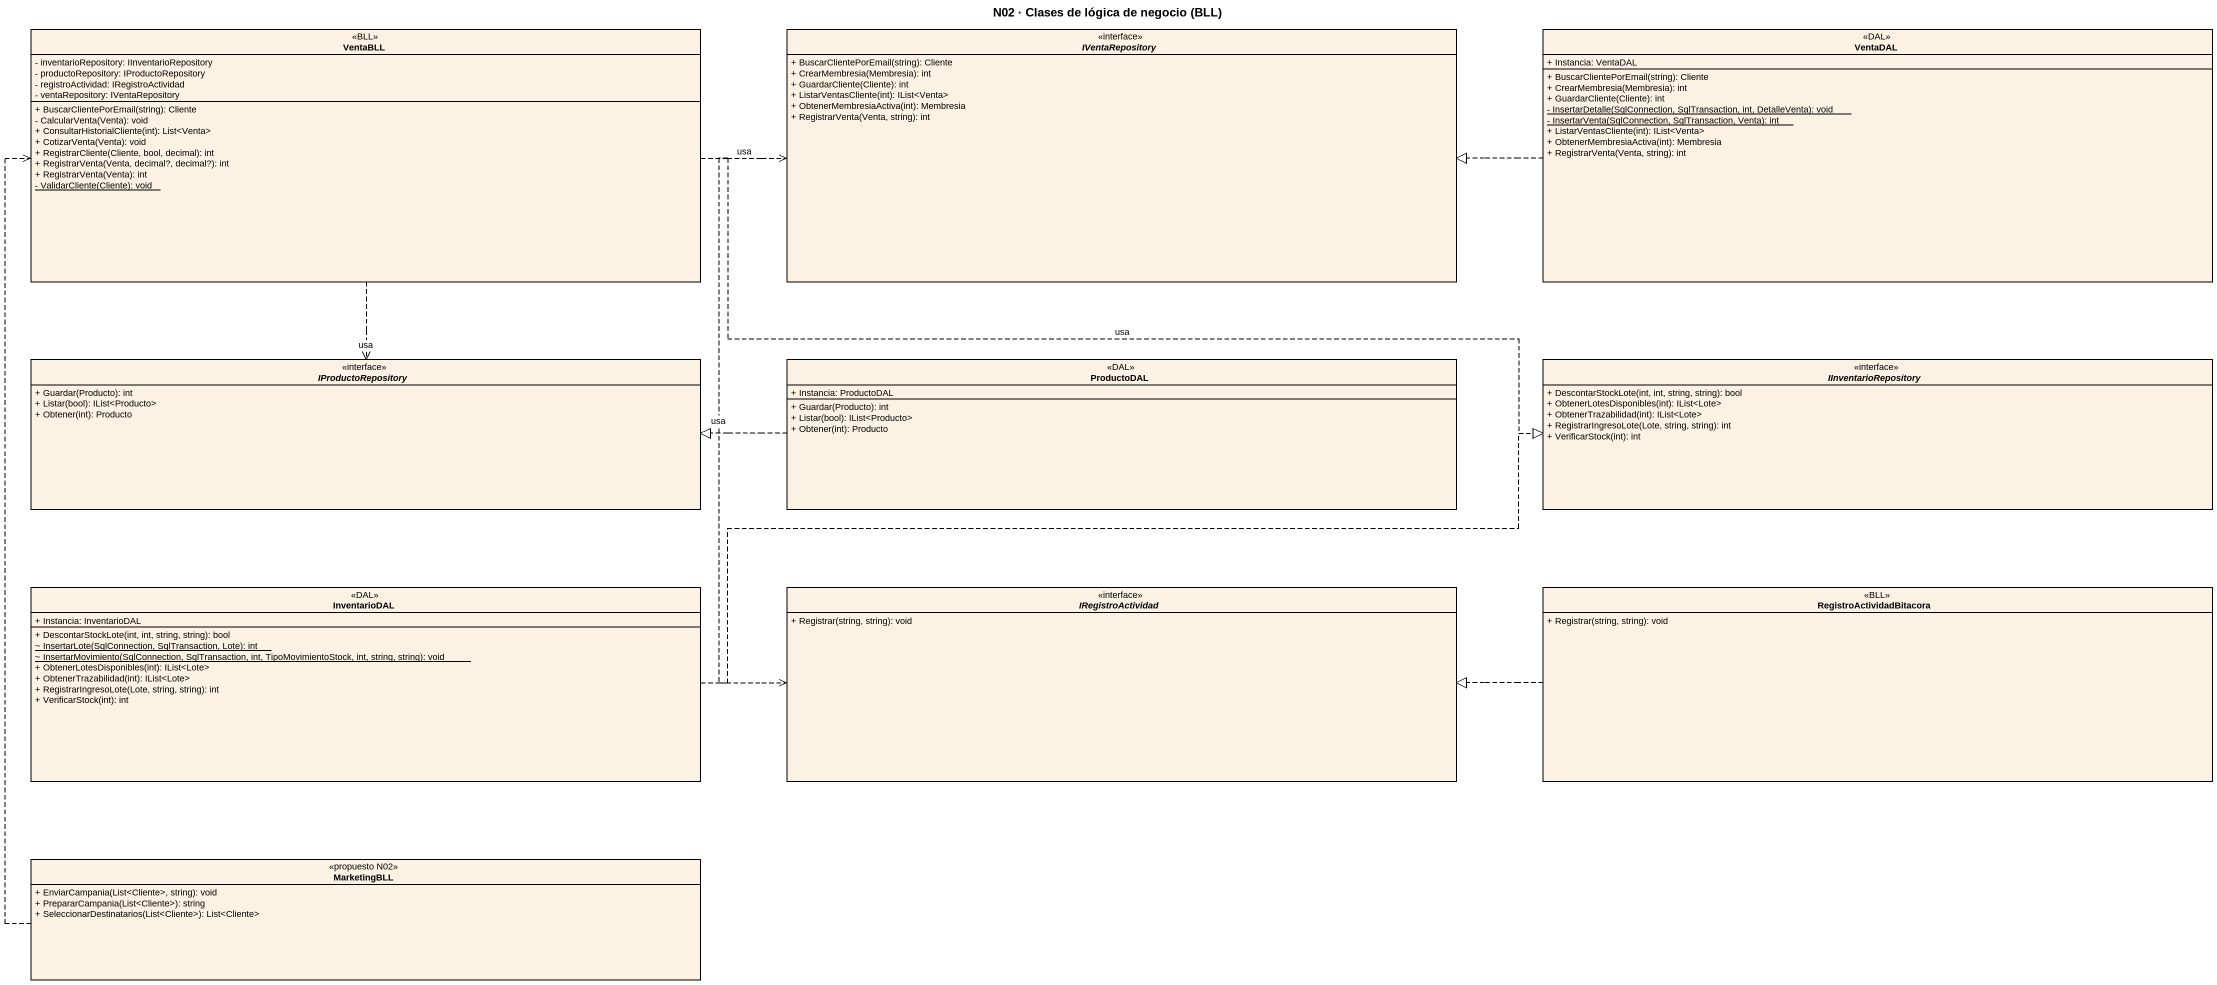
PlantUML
@startuml
title N02 · Clases de lógica de negocio (BLL)
hide circle
hide empty members
skinparam classAttributeIconSize 0
class VentaBLL <<BLL>> {
  - inventarioRepository: IInventarioRepository
  - productoRepository: IProductoRepository
  - registroActividad: IRegistroActividad
  - ventaRepository: IVentaRepository
  + BuscarClientePorEmail(string): Cliente
  - CalcularVenta(Venta): void
  + ConsultarHistorialCliente(int): List<Venta>
  + CotizarVenta(Venta): void
  + RegistrarCliente(Cliente, bool, decimal): int
  + RegistrarVenta(Venta, decimal?, decimal?): int
  + RegistrarVenta(Venta): int
  {static} - ValidarCliente(Cliente): void
}
interface IVentaRepository {
  + BuscarClientePorEmail(string): Cliente
  + CrearMembresia(Membresia): int
  + GuardarCliente(Cliente): int
  + ListarVentasCliente(int): IList<Venta>
  + ObtenerMembresiaActiva(int): Membresia
  + RegistrarVenta(Venta, string): int
}
class VentaDAL <<DAL>> {
  + Instancia: VentaDAL
  + BuscarClientePorEmail(string): Cliente
  + CrearMembresia(Membresia): int
  + GuardarCliente(Cliente): int
  {static} - InsertarDetalle(SqlConnection, SqlTransaction, int, DetalleVenta): void
  {static} - InsertarVenta(SqlConnection, SqlTransaction, Venta): int
  + ListarVentasCliente(int): IList<Venta>
  + ObtenerMembresiaActiva(int): Membresia
  + RegistrarVenta(Venta, string): int
}
interface IProductoRepository {
  + Guardar(Producto): int
  + Listar(bool): IList<Producto>
  + Obtener(int): Producto
}
class ProductoDAL <<DAL>> {
  + Instancia: ProductoDAL
  + Guardar(Producto): int
  + Listar(bool): IList<Producto>
  + Obtener(int): Producto
}
interface IInventarioRepository {
  + DescontarStockLote(int, int, string, string): bool
  + ObtenerLotesDisponibles(int): IList<Lote>
  + ObtenerTrazabilidad(int): IList<Lote>
  + RegistrarIngresoLote(Lote, string, string): int
  + VerificarStock(int): int
}
class InventarioDAL <<DAL>> {
  + Instancia: InventarioDAL
  + DescontarStockLote(int, int, string, string): bool
  {static} ~ InsertarLote(SqlConnection, SqlTransaction, Lote): int
  {static} ~ InsertarMovimiento(SqlConnection, SqlTransaction, int, TipoMovimientoStock, int, string, string): void
  + ObtenerLotesDisponibles(int): IList<Lote>
  + ObtenerTrazabilidad(int): IList<Lote>
  + RegistrarIngresoLote(Lote, string, string): int
  + VerificarStock(int): int
}
interface IRegistroActividad {
  + Registrar(string, string): void
}
class RegistroActividadBitacora <<BLL>> {
  + Registrar(string, string): void
}
class MarketingBLL <<propuesto N02>> {
  + EnviarCampania(List<Cliente>, string): void
  + PrepararCampania(List<Cliente>): string
  + SeleccionarDestinatarios(List<Cliente>): List<Cliente>
}
VentaBLL .right.> IVentaRepository : usa
VentaBLL ..> IProductoRepository : usa
VentaBLL .right.> IInventarioRepository : usa
VentaBLL ..> IRegistroActividad : usa
VentaDAL .left.|> IVentaRepository
ProductoDAL .left.|> IProductoRepository
InventarioDAL .right.|> IInventarioRepository
RegistroActividadBitacora .left.|> IRegistroActividad
MarketingBLL .up.> VentaBLL
@enduml
